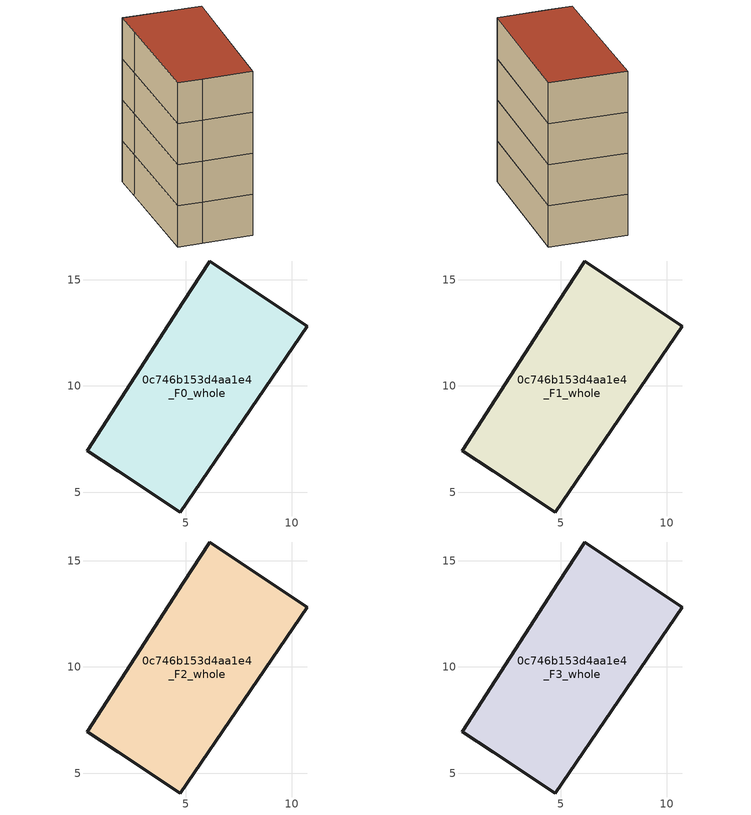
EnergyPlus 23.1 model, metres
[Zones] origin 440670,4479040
0c746b153d4aa1e4_F0_whole
 floor ground (EU_floor_Construction): 10.73,12.8 4.75,4.07 1.8,6 0.36,6.95 4.89,13.96 6.13,15.88 z0
 wall outside (EU_wall_Construction): 4.75,4.07 10.73,12.8 6.13,15.88 4.89,13.96 0.36,6.95 1.8,6 4.75,4.07 z0:3
0c746b153d4aa1e4_F1_whole
 floor to 0c746b153d4aa1e4_F0_whole (EU_floor_Construction): 10.73,12.8 4.75,4.07 1.8,6 0.36,6.95 4.89,13.96 6.13,15.88 z3
 wall outside (EU_wall_Construction): 4.75,4.07 10.73,12.8 6.13,15.88 4.89,13.96 0.36,6.95 1.8,6 4.75,4.07 z3:6
0c746b153d4aa1e4_F2_whole
 floor to 0c746b153d4aa1e4_F1_whole (EU_floor_Construction): 10.73,12.8 4.75,4.07 1.8,6 0.36,6.95 4.89,13.96 6.13,15.88 z6
 wall outside (EU_wall_Construction): 4.75,4.07 10.73,12.8 6.13,15.88 4.89,13.96 0.36,6.95 1.8,6 4.75,4.07 z6:9
0c746b153d4aa1e4_F3_whole
 floor to 0c746b153d4aa1e4_F2_whole (EU_floor_Construction): 10.73,12.8 4.75,4.07 1.8,6 0.36,6.95 4.89,13.96 6.13,15.88 z9
 wall outside (EU_wall_Construction): 4.75,4.07 10.73,12.8 6.13,15.88 4.89,13.96 0.36,6.95 1.8,6 4.75,4.07 z9:12
 roof outside (EU_roof_Construction): 4.75,4.07 10.73,12.8 6.13,15.88 4.89,13.96 0.36,6.95 1.8,6 z12
[Building]
EU S2 Campaign: North Axis=0; Terrain=City; Solar Distribution=FullExterior
[Site:Location]
Madrid: Latitude=40.5; Longitude=-3.5; Time Zone=1; Elevation=609
[SizingPeriod:WeatherFileDays]
AnnualSizingPeriod: Begin Month=1; Begin Day of Month=1; End Month=12; End Day of Month=31; Day of Week for Start Day=Monday; Use Weather File Daylight Saving Period=No; Use Weather File Rain and Snow Indicators=No
[MATERIAL]
EU_InternalMass_Material: Roughness=MediumRough; Thickness=0.1; Conductivity=1; Density=1800; Specific Heat=900; Thermal Absorptance=0.9; Solar Absorptance=0.7; Visible Absorptance=0.7
[MATERIAL:NOMASS] Roughness=MediumRough; Thermal Absorptance=0.9; Solar Absorptance=0.7; Visible Absorptance=0.7
Name | Thermal Resistance
EU_wall_NoMass | 0.419739
EU_roof_NoMass | 0.352165
EU_floor_NoMass | 0.608284
[CONSTRUCTION]
EU_wall_Construction: EU_wall_NoMass
EU_roof_Construction: EU_roof_NoMass
EU_floor_Construction: EU_floor_NoMass
EU_InternalMass_Construction: EU_InternalMass_Material
[ZONE] Type=1; Multiplier=1; Ceiling Height=autocalculate; Volume=171.575; Floor Area=autocalculate; Part of Total Floor Area=Yes
0c746b153d4aa1e4_F0_whole; 0c746b153d4aa1e4_F1_whole; 0c746b153d4aa1e4_F2_whole; 0c746b153d4aa1e4_F3_whole
[INTERNALMASS] Construction=EU_InternalMass_Construction; Surface Area=57.1917
Name | Zone or ZoneList
0c746b153d4aa1e4_F0_whole_EU_InternalMass | 0c746b153d4aa1e4_F0_whole
0c746b153d4aa1e4_F1_whole_EU_InternalMass | 0c746b153d4aa1e4_F1_whole
0c746b153d4aa1e4_F2_whole_EU_InternalMass | 0c746b153d4aa1e4_F2_whole
0c746b153d4aa1e4_F3_whole_EU_InternalMass | 0c746b153d4aa1e4_F3_whole
[OTHEREQUIPMENT] Fuel Type=Electricity; Design Level Calculation Method=Watts/Area; Power per Zone Floor Area=1; Fraction Latent=0; Fraction Radiant=0; Fraction Lost=0; Carbon Dioxide Generation Rate=0; EndUse Subcategory=EU_Step8_InternalGains
Name | Zone or ZoneList or Space or SpaceList | Schedule
EU_Step8_InternalGain_0c746b153d4aa1e4_F0_whole_f000 | 0c746b153d4aa1e4_F0_whole | EU_Step8_GainSchedule_0c746b153d4aa1e4_F0_whole_f000
EU_Step8_InternalGain_0c746b153d4aa1e4_F1_whole_f000 | 0c746b153d4aa1e4_F1_whole | EU_Step8_GainSchedule_0c746b153d4aa1e4_F1_whole_f000
EU_Step8_InternalGain_0c746b153d4aa1e4_F2_whole_f000 | 0c746b153d4aa1e4_F2_whole | EU_Step8_GainSchedule_0c746b153d4aa1e4_F2_whole_f000
EU_Step8_InternalGain_0c746b153d4aa1e4_F3_whole_f000 | 0c746b153d4aa1e4_F3_whole | EU_Step8_GainSchedule_0c746b153d4aa1e4_F3_whole_f000
[ZONEVENTILATION:DESIGNFLOWRATE] Schedule=EU_AlwaysOn; Design Flow Rate Calculation Method=AirChanges/Hour; Air Changes per Hour=0.703302; Ventilation Type=Natural; Fan Pressure Rise=0; Fan Total Efficiency=1; Constant Term Coefficient=1; Temperature Term Coefficient=0; Velocity Term Coefficient=0; Velocity Squared Term Coefficient=0; Minimum Indoor Temperature=-100; Maximum Indoor Temperature=100; Delta Temperature=-100; Minimum Outdoor Temperature=-100; Maximum Outdoor Temperature=100; Maximum Wind Speed=40
Name | Zone or ZoneList or Space or SpaceList
EU_ConstantAir_0c746b153d4aa1e4_F0_whole | 0c746b153d4aa1e4_F0_whole
EU_ConstantAir_0c746b153d4aa1e4_F1_whole | 0c746b153d4aa1e4_F1_whole
EU_ConstantAir_0c746b153d4aa1e4_F2_whole | 0c746b153d4aa1e4_F2_whole
EU_ConstantAir_0c746b153d4aa1e4_F3_whole | 0c746b153d4aa1e4_F3_whole
[HVACTEMPLATE:THERMOSTAT] Constant Heating Setpoint=20; Constant Cooling Setpoint=50
EU_HeatOnly_0c746b153d4aa1e4_F0_whole; EU_HeatOnly_0c746b153d4aa1e4_F1_whole; EU_HeatOnly_0c746b153d4aa1e4_F2_whole; EU_HeatOnly_0c746b153d4aa1e4_F3_whole
[HVACTEMPLATE:ZONE:IDEALLOADSAIRSYSTEM] System Availability Schedule=EU_AlwaysOn; Maximum Heating Supply Air Temperature=50; Minimum Cooling Supply Air Temperature=13; Maximum Heating Supply Air Humidity Ratio=0.0156; Minimum Cooling Supply Air Humidity Ratio=0.0077; Heating Limit=NoLimit; Cooling Limit=NoLimit; Heating Availability Schedule=EU_AlwaysOn; Cooling Availability Schedule=EU_CoolingOff; Dehumidification Control Type=ConstantSensibleHeatRatio; Cooling Sensible Heat Ratio=0.7; Dehumidification Setpoint=60; Humidification Control Type=None; Humidification Setpoint=30; Outdoor Air Method=None; Outdoor Air Flow Rate per Person=0.00944; Outdoor Air Flow Rate per Zone Floor Area=0; Outdoor Air Flow Rate per Zone=0; Demand Controlled Ventilation Type=None; Outdoor Air Economizer Type=NoEconomizer; Heat Recovery Type=None; Sensible Heat Recovery Effectiveness=0.7; Latent Heat Recovery Effectiveness=0.65
Name | Template Thermostat
0c746b153d4aa1e4_F0_whole | EU_HeatOnly_0c746b153d4aa1e4_F0_whole
0c746b153d4aa1e4_F1_whole | EU_HeatOnly_0c746b153d4aa1e4_F1_whole
0c746b153d4aa1e4_F2_whole | EU_HeatOnly_0c746b153d4aa1e4_F2_whole
0c746b153d4aa1e4_F3_whole | EU_HeatOnly_0c746b153d4aa1e4_F3_whole
[SIZING:ZONE] Zone Cooling Design Supply Air Temperature Input Method=SupplyAirTemperature; Zone Cooling Design Supply Air Temperature=13; Zone Heating Design Supply Air Temperature Input Method=SupplyAirTemperature; Zone Heating Design Supply Air Temperature=50; Zone Cooling Design Supply Air Humidity Ratio=0.008; Zone Heating Design Supply Air Humidity Ratio=0.008; Cooling Design Air Flow Method=DesignDay; Cooling Design Air Flow Rate=0; Cooling Minimum Air Flow per Zone Floor Area=0.000762; Cooling Minimum Air Flow=0; Cooling Minimum Air Flow Fraction=0.2; Heating Design Air Flow Method=DesignDay; Heating Design Air Flow Rate=0; Heating Maximum Air Flow per Zone Floor Area=0.002032; Heating Maximum Air Flow=0.141576; Heating Maximum Air Flow Fraction=0.3; Account for Dedicated Outdoor Air System=No; Dedicated Outdoor Air System Control Strategy=NeutralSupplyAir; Dedicated Outdoor Air Low Setpoint Temperature for Design=autosize; Dedicated Outdoor Air High Setpoint Temperature for Design=autosize; Zone Load Sizing Method=Sensible Load Only No Latent Load; Zone Latent Cooling Design Supply Air Humidity Ratio Input Method=HumidityRatioDifference; Zone Cooling Design Supply Air Humidity Ratio Difference=0.005; Zone Latent Heating Design Supply Air Humidity Ratio Input Method=HumidityRatioDifference; Zone Humidification Design Supply Air Humidity Ratio Difference=0.005
0c746b153d4aa1e4_F0_whole; 0c746b153d4aa1e4_F1_whole; 0c746b153d4aa1e4_F2_whole; 0c746b153d4aa1e4_F3_whole
[SCHEDULE:CONSTANT]
Name | Hourly Value
EU_AlwaysOn | 1
EU_CoolingOff | 0
[SCHEDULE:FILE] Column Number=1; Rows to Skip at Top=0; Number of Hours of Data=8760; Column Separator=Comma; Interpolate to Timestep=No; Minutes per Item=60; Adjust Schedule for Daylight Savings=Yes
Name | File
EU_Step8_GainSchedule_0c746b153d4aa1e4_F0_whole_f000 | C:\Users\o_iseri\Desktop\OpenUBEM\openubem\outputs\eu_evidence\EU-11\ES-MAD-BERRUGUETE\idfs\0c746b153d4aa1e4\0c746b153d4aa1e4_F0_whole_f000_gain.csv
EU_Step8_GainSchedule_0c746b153d4aa1e4_F1_whole_f000 | C:\Users\o_iseri\Desktop\OpenUBEM\openubem\outputs\eu_evidence\EU-11\ES-MAD-BERRUGUETE\idfs\0c746b153d4aa1e4\0c746b153d4aa1e4_F1_whole_f000_gain.csv
EU_Step8_GainSchedule_0c746b153d4aa1e4_F2_whole_f000 | C:\Users\o_iseri\Desktop\OpenUBEM\openubem\outputs\eu_evidence\EU-11\ES-MAD-BERRUGUETE\idfs\0c746b153d4aa1e4\0c746b153d4aa1e4_F2_whole_f000_gain.csv
EU_Step8_GainSchedule_0c746b153d4aa1e4_F3_whole_f000 | C:\Users\o_iseri\Desktop\OpenUBEM\openubem\outputs\eu_evidence\EU-11\ES-MAD-BERRUGUETE\idfs\0c746b153d4aa1e4\0c746b153d4aa1e4_F3_whole_f000_gain.csv
